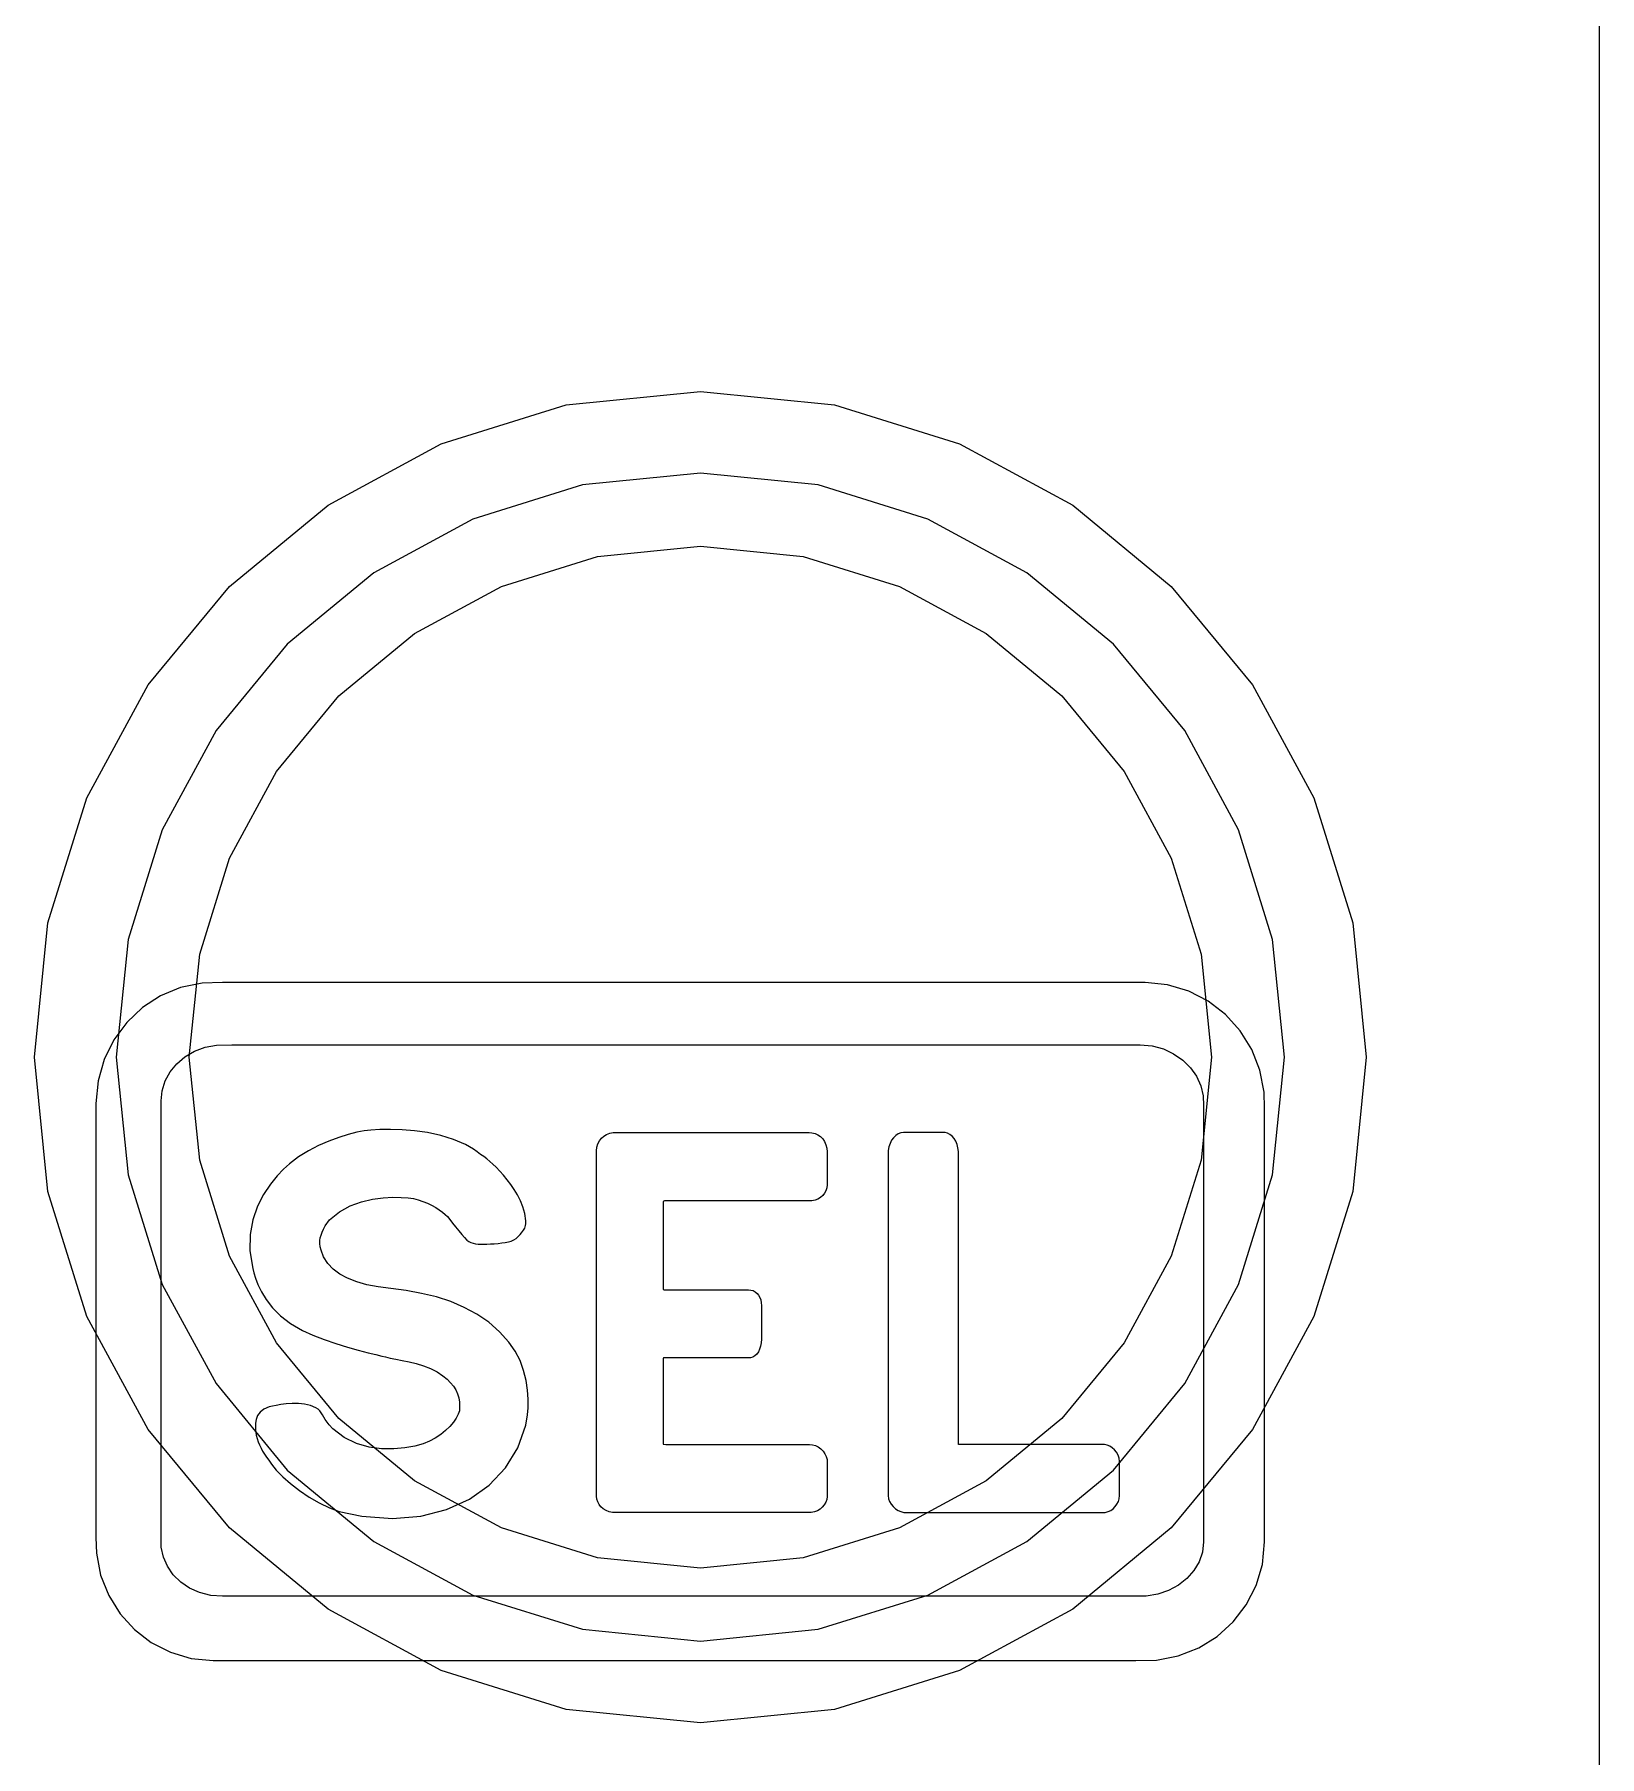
# Model space of a CAD drawing. Extents: x 1 to 47.7, y 0.2 to 35.
# Drawn here: x 18.527 to 19.867, y 11.526 to 13 of the extents above; entities that cross this region are included whole.
import ezdxf

# ---------------------------------------------------------------- set-up
doc = ezdxf.new("R2010")
doc.units = 0
doc.header["$MEASUREMENT"] = 0
doc.layers.add('4_1__4U__UP_TO_ONE_IO_BOAR', color=7, linetype='CONTINUOUS')
doc.layers.add('5_1___24__TARGET_LEDS___12', color=7, linetype='CONTINUOUS')

msp = doc.modelspace()

# ---------------------------------------------------------------- linework, layer by layer
at = {"layer": '4_1__4U__UP_TO_ONE_IO_BOAR'}
for points in [[(19.4779, 12.1884), (19.4474, 12.1884), (19.3662, 12.1884), (19.25, 12.1884), (19.1142, 12.1884), (18.9746, 12.1884), (18.8467, 12.1884), (18.7461, 12.1884), (18.6883, 12.1884), (18.6707, 12.1879), (18.6523, 12.1842), (18.6352, 12.1771), (18.6198, 12.167), (18.6063, 12.1543), (18.5953, 12.1393), (18.587, 12.1224), (18.5817, 12.1041), (18.5799, 12.0847), (18.5799, 12.0703), (18.5799, 12.0322), (18.5799, 11.9775), (18.5799, 11.9137), (18.5799, 11.848), (18.5799, 11.7878), (18.5799, 11.7405), (18.5799, 11.7133), (18.5804, 11.6998), (18.5839, 11.681), (18.5908, 11.6636), (18.6005, 11.648), (18.6128, 11.6345), (18.6272, 11.6233), (18.6436, 11.615), (18.6614, 11.6097), (18.6803, 11.6079), (18.7108, 11.6079), (18.792, 11.6079), (18.9082, 11.6079), (19.044, 11.6079), (19.1836, 11.6079), (19.3115, 11.6079), (19.4121, 11.6079), (19.4699, 11.6079), (19.4876, 11.6083), (19.5064, 11.6119), (19.5239, 11.6188), (19.5396, 11.6286), (19.5533, 11.641), (19.5646, 11.6556), (19.5731, 11.6721), (19.5784, 11.6902), (19.5803, 11.7096), (19.5803, 11.7239), (19.5803, 11.7621), (19.5803, 11.8168), (19.5803, 11.8806), (19.5803, 11.9463), (19.5803, 12.0064), (19.5803, 12.0538), (19.5803, 12.0809), (19.5798, 12.0945), (19.5762, 12.1134), (19.5692, 12.1311), (19.5593, 12.147), (19.5467, 12.1609), (19.532, 12.1724), (19.5153, 12.181), (19.4972, 12.1865)], [(19.5279, 11.7096), (19.527, 11.7008), (19.5241, 11.6925), (19.5197, 11.6849), (19.5137, 11.6781), (19.5065, 11.6724), (19.4981, 11.6679), (19.4888, 11.6647), (19.4788, 11.6631), (19.4658, 11.6629), (19.4088, 11.6629), (19.3097, 11.6629), (19.1838, 11.6629), (19.0463, 11.6629), (18.9127, 11.6629), (18.7982, 11.6629), (18.7183, 11.6629), (18.6882, 11.6629), (18.6781, 11.6637), (18.6686, 11.6661), (18.66, 11.67), (18.6525, 11.6751), (18.6461, 11.6814), (18.6411, 11.6886), (18.6376, 11.6965), (18.6358, 11.7051), (18.6356, 11.7134), (18.6356, 11.7407), (18.6356, 11.7883), (18.6356, 11.8489), (18.6356, 11.9149), (18.6356, 11.9791), (18.6356, 12.0341), (18.6356, 12.0725), (18.6356, 12.087), (18.6365, 12.0958), (18.6392, 12.1042), (18.6434, 12.1119), (18.6492, 12.1189), (18.6561, 12.1249), (18.6642, 12.1297), (18.6733, 12.133), (18.6831, 12.1348), (18.6961, 12.135), (18.753, 12.135), (18.8521, 12.135), (18.9781, 12.135), (19.1155, 12.135), (19.2492, 12.135), (19.3636, 12.135), (19.4435, 12.135), (19.4736, 12.135), (19.4839, 12.1341), (19.4936, 12.1315), (19.5024, 12.1274), (19.5102, 12.122), (19.5169, 12.1155), (19.5221, 12.1081), (19.5258, 12.1), (19.5277, 12.0914), (19.5279, 12.0832), (19.5279, 12.0559), (19.5279, 12.0082), (19.5279, 11.9477), (19.5279, 11.8817), (19.5279, 11.8174), (19.5279, 11.7624), (19.5279, 11.724)], [(18.7682, 11.8242), (18.7636, 11.8263), (18.7585, 11.8275), (18.7532, 11.828), (18.7479, 11.8281), (18.7428, 11.8277), (18.7382, 11.8271), (18.7342, 11.8264), (18.731, 11.8257), (18.7283, 11.825), (18.7236, 11.823), (18.7204, 11.8205), (18.7182, 11.8176), (18.717, 11.8144), (18.7164, 11.8112), (18.7164, 11.8081), (18.7166, 11.8053), (18.7168, 11.8031), (18.7171, 11.801), (18.7179, 11.798), (18.7188, 11.7952), (18.7199, 11.7925), (18.7212, 11.7898), (18.7226, 11.7872), (18.7242, 11.7846), (18.726, 11.7821), (18.7279, 11.7795), (18.7303, 11.7761), (18.7343, 11.771), (18.7398, 11.7653), (18.7465, 11.7594), (18.7542, 11.7535), (18.7624, 11.7479), (18.771, 11.7428), (18.7797, 11.7386), (18.788, 11.7355), (18.8076, 11.7315), (18.8338, 11.7296), (18.858, 11.7316), (18.8801, 11.7372), (18.8997, 11.7462), (18.9165, 11.7582), (18.9304, 11.7729), (18.9409, 11.79), (18.9479, 11.8093), (18.9494, 11.8184), (18.9498, 11.8244), (18.9498, 11.8316), (18.9493, 11.8394), (18.9481, 11.8478), (18.946, 11.8563), (18.943, 11.8648), (18.9388, 11.8729), (18.9333, 11.8804), (18.9252, 11.8894), (18.9161, 11.8975), (18.906, 11.9044), (18.8951, 11.9103), (18.8836, 11.9152), (18.8714, 11.9192), (18.8587, 11.9223), (18.8455, 11.9247), (18.8322, 11.9264), (18.8216, 11.9278), (18.8119, 11.9297), (18.8031, 11.9321), (18.7953, 11.9352), (18.7886, 11.9388), (18.7829, 11.9431), (18.7783, 11.9479), (18.7748, 11.9535), (18.7726, 11.9592), (18.7718, 11.9622), (18.7714, 11.9649), (18.7715, 11.9674), (18.7719, 11.9698), (18.7726, 11.9722), (18.7736, 11.9747), (18.7748, 11.9773), (18.7762, 11.9802), (18.7798, 11.9851), (18.7884, 11.992), (18.7976, 11.9972), (18.8071, 12.0007), (18.8166, 12.0029), (18.8257, 12.0041), (18.834, 12.0045), (18.8413, 12.0044), (18.8472, 12.0041), (18.8516, 12.0035), (18.8557, 12.0024), (18.8597, 12.001), (18.8636, 11.9994), (18.8672, 11.9977), (18.8707, 11.9959), (18.8738, 11.9939), (18.8765, 11.9919), (18.8788, 11.9899), (18.8807, 11.988), (18.8828, 11.9855), (18.8852, 11.9825), (18.8878, 11.9792), (18.8905, 11.9759), (18.893, 11.9728), (18.8954, 11.97), (18.8974, 11.9679), (18.899, 11.9666), (18.9009, 11.9658), (18.9029, 11.9652), (18.9049, 11.9648), (18.9071, 11.9645), (18.9093, 11.9643), (18.9118, 11.9643), (18.9145, 11.9644), (18.9175, 11.9646), (18.9208, 11.9648), (18.9242, 11.9651), (18.9273, 11.9654), (18.9302, 11.9658), (18.9329, 11.9664), (18.9354, 11.9671), (18.9376, 11.9681), (18.9396, 11.9693), (18.9413, 11.9709), (18.9429, 11.9728), (18.9441, 11.9742), (18.9451, 11.9753), (18.9458, 11.9763), (18.9465, 11.9772), (18.9469, 11.9782), (18.9473, 11.9792), (18.9476, 11.9804), (18.9479, 11.9817), (18.9479, 11.9844), (18.947, 11.9906), (18.9454, 11.9963), (18.9433, 12.0016), (18.9407, 12.0066), (18.9379, 12.0112), (18.9349, 12.0155), (18.9318, 12.0195), (18.9288, 12.0234), (18.9257, 12.027), (18.9226, 12.0302), (18.9197, 12.0329), (18.9171, 12.0353), (18.9145, 12.0374), (18.9119, 12.0394), (18.9092, 12.0413), (18.9063, 12.0434), (18.903, 12.0456), (18.8963, 12.0496), (18.8859, 12.0541), (18.875, 12.0575), (18.8638, 12.0599), (18.8526, 12.0615), (18.8419, 12.0624), (18.8319, 12.0627), (18.8229, 12.0625), (18.8153, 12.062), (18.8095, 12.0614), (18.8032, 12.0602), (18.7958, 12.0583), (18.7877, 12.0558), (18.7791, 12.0526), (18.7704, 12.0488), (18.7617, 12.0443), (18.7533, 12.0391), (18.7455, 12.0333), (18.7405, 12.0287), (18.7351, 12.023), (18.7292, 12.0158), (18.7234, 12.007), (18.7182, 11.9968), (18.7142, 11.9853), (18.7118, 11.9726), (18.7116, 11.9587), (18.7141, 11.9436), (18.7151, 11.9398), (18.7165, 11.9353), (18.7185, 11.9298), (18.7215, 11.9235), (18.7256, 11.9169), (18.7309, 11.91), (18.7378, 11.9031), (18.7464, 11.8965), (18.7566, 11.8905), (18.7655, 11.8865), (18.7752, 11.8827), (18.7852, 11.8793), (18.7951, 11.8762), (18.8044, 11.8736), (18.8128, 11.8714), (18.8196, 11.8698), (18.8247, 11.8686), (18.8278, 11.8679), (18.8318, 11.8669), (18.8366, 11.8659), (18.842, 11.8649), (18.8479, 11.8637), (18.854, 11.8622), (18.8602, 11.8603), (18.8663, 11.858), (18.872, 11.855), (18.8768, 11.8518), (18.8804, 11.8488), (18.8835, 11.8458), (18.886, 11.8428), (18.8879, 11.8397), (18.8894, 11.8364), (18.8904, 11.8329), (18.891, 11.8292), (18.8912, 11.8251), (18.891, 11.8218), (18.89, 11.8188), (18.8883, 11.8155), (18.8859, 11.812), (18.8829, 11.8083), (18.8792, 11.8048), (18.875, 11.8014), (18.8704, 11.7983), (18.8654, 11.7956), (18.8599, 11.7935), (18.8529, 11.7915), (18.8444, 11.7899), (18.8348, 11.7891), (18.8244, 11.7892), (18.8137, 11.7907), (18.8029, 11.7938), (18.7925, 11.799), (18.7828, 11.8064), (18.7795, 11.8098), (18.7777, 11.8121), (18.7762, 11.8143), (18.7749, 11.8163), (18.7737, 11.8182), (18.7726, 11.82), (18.7714, 11.8216), (18.77, 11.823)], [(19.0083, 12.0215), (19.0083, 12.0215), (19.0083, 12.0215), (19.0083, 12.0215), (19.0083, 12.0215), (19.0083, 12.0215), (19.0083, 12.0215), (19.0083, 12.0215), (19.0083, 12.0215), (19.0083, 12.0215), (19.0083, 12.0225), (19.0083, 12.0248), (19.0083, 12.0279), (19.0083, 12.0315), (19.0083, 12.0351), (19.0083, 12.0385), (19.0083, 12.0412), (19.0083, 12.0428), (19.0083, 12.0443), (19.0087, 12.0474), (19.0096, 12.0503), (19.0109, 12.0528), (19.0125, 12.0551), (19.0146, 12.0569), (19.017, 12.0584), (19.0197, 12.0594), (19.0226, 12.0599), (19.0259, 12.06), (19.0377, 12.06), (19.0577, 12.06), (19.0833, 12.06), (19.1113, 12.06), (19.1389, 12.06), (19.1632, 12.06), (19.1813, 12.06), (19.1903, 12.06), (19.1927, 12.0598), (19.1954, 12.0592), (19.1978, 12.058), (19.2, 12.0565), (19.202, 12.0545), (19.2036, 12.0522), (19.2048, 12.0495), (19.2056, 12.0466), (19.2059, 12.0435), (19.2059, 12.0424), (19.2059, 12.0398), (19.2059, 12.0361), (19.2059, 12.0317), (19.2059, 12.027), (19.2059, 12.0226), (19.2059, 12.0189), (19.2059, 12.0163), (19.2059, 12.0153), (19.2056, 12.0127), (19.2048, 12.0102), (19.2036, 12.008), (19.202, 12.006), (19.2, 12.0044), (19.1978, 12.003), (19.1954, 12.0021), (19.1927, 12.0015), (19.1904, 12.0014), (19.1837, 12.0014), (19.17, 12.0014), (19.1517, 12.0014), (19.1309, 12.0014), (19.1098, 12.0014), (19.0906, 12.0014), (19.0755, 12.0014), (19.0667, 12.0014), (19.0653, 12.0008), (19.0653, 11.9958), (19.0653, 11.987), (19.0653, 11.9755), (19.0653, 11.9627), (19.0653, 11.95), (19.0653, 11.9387), (19.0653, 11.9302), (19.0653, 11.9257), (19.0664, 11.9253), (19.0719, 11.9253), (19.081, 11.9253), (19.0924, 11.9253), (19.1048, 11.9253), (19.1169, 11.9253), (19.1274, 11.9253), (19.1351, 11.9253), (19.1386, 11.9253), (19.1405, 11.9251), (19.1425, 11.9246), (19.1443, 11.9236), (19.1458, 11.9223), (19.1471, 11.9207), (19.1482, 11.9188), (19.1489, 11.9166), (19.1494, 11.9143), (19.1496, 11.9118), (19.1496, 11.9108), (19.1496, 11.9081), (19.1496, 11.9043), (19.1496, 11.8998), (19.1496, 11.895), (19.1496, 11.8906), (19.1496, 11.8869), (19.1496, 11.8845), (19.1496, 11.8832), (19.1494, 11.88), (19.1488, 11.8771), (19.148, 11.8745), (19.1469, 11.8722), (19.1455, 11.8703), (19.1439, 11.8688), (19.1421, 11.8677), (19.1401, 11.8671), (19.1383, 11.867), (19.134, 11.867), (19.1257, 11.867), (19.1148, 11.867), (19.1026, 11.867), (19.0903, 11.867), (19.0792, 11.867), (19.0706, 11.867), (19.0658, 11.867), (19.0653, 11.8662), (19.0653, 11.861), (19.0653, 11.8521), (19.0653, 11.8407), (19.0653, 11.8283), (19.0653, 11.816), (19.0653, 11.8052), (19.0653, 11.7971), (19.0653, 11.7931), (19.0677, 11.7929), (19.0778, 11.7929), (19.0939, 11.7929), (19.1136, 11.7929), (19.1348, 11.7929), (19.1553, 11.7929), (19.1729, 11.7929), (19.1855, 11.7929), (19.1907, 11.7929), (19.1932, 11.7927), (19.1958, 11.792), (19.1982, 11.7908), (19.2004, 11.7892), (19.2023, 11.7873), (19.2038, 11.785), (19.205, 11.7826), (19.2057, 11.7799), (19.2059, 11.7774), (19.2059, 11.7762), (19.2059, 11.7734), (19.2059, 11.7694), (19.2059, 11.7648), (19.2059, 11.76), (19.2059, 11.7556), (19.2059, 11.752), (19.2059, 11.7497), (19.2059, 11.7484), (19.2055, 11.7459), (19.2046, 11.7435), (19.2033, 11.7413), (19.2016, 11.7393), (19.1997, 11.7376), (19.1974, 11.7362), (19.1949, 11.7353), (19.1922, 11.7347), (19.1895, 11.7347), (19.1786, 11.7347), (19.1592, 11.7347), (19.1341, 11.7347), (19.1061, 11.7347), (19.0783, 11.7347), (19.0536, 11.7347), (19.0348, 11.7347), (19.0249, 11.7347), (19.0221, 11.7348), (19.0191, 11.7353), (19.0165, 11.7363), (19.0142, 11.7377), (19.0122, 11.7395), (19.0106, 11.7415), (19.0094, 11.7437), (19.0086, 11.7461), (19.0083, 11.7487), (19.0083, 11.7557), (19.0083, 11.7791), (19.0083, 11.8148), (19.0083, 11.8581), (19.0083, 11.9042), (19.0083, 11.9484), (19.0083, 11.9858), (19.0083, 12.0118)], [(19.2579, 11.7491), (19.2582, 11.7465), (19.2591, 11.7441), (19.2605, 11.7418), (19.2622, 11.7397), (19.2643, 11.7379), (19.2666, 11.7364), (19.269, 11.7354), (19.2715, 11.7348), (19.2738, 11.7347), (19.2839, 11.7347), (19.3033, 11.7347), (19.3289, 11.7347), (19.3577, 11.7347), (19.3865, 11.7347), (19.4121, 11.7347), (19.4315, 11.7347), (19.4416, 11.7347), (19.4439, 11.7348), (19.4463, 11.7354), (19.4485, 11.7364), (19.4506, 11.7379), (19.4524, 11.7397), (19.4539, 11.7418), (19.4551, 11.7441), (19.4559, 11.7465), (19.4561, 11.7491), (19.4561, 11.7502), (19.4561, 11.7529), (19.4561, 11.7569), (19.4561, 11.7616), (19.4561, 11.7665), (19.4561, 11.771), (19.4561, 11.7747), (19.4561, 11.777), (19.4561, 11.7784), (19.4557, 11.7812), (19.4548, 11.7838), (19.4535, 11.7862), (19.4518, 11.7883), (19.4499, 11.7901), (19.4478, 11.7915), (19.4455, 11.7924), (19.4431, 11.7929), (19.4402, 11.7929), (19.4303, 11.7929), (19.4143, 11.7929), (19.3945, 11.7929), (19.3731, 11.7929), (19.3525, 11.7929), (19.335, 11.7929), (19.3228, 11.7929), (19.3182, 11.7929), (19.3182, 11.8021), (19.3182, 11.8267), (19.3182, 11.8619), (19.3182, 11.9034), (19.3182, 11.9463), (19.3182, 11.9862), (19.3182, 12.0184), (19.3182, 12.0383), (19.3182, 12.0436), (19.3178, 12.0468), (19.317, 12.0498), (19.3159, 12.0525), (19.3144, 12.0548), (19.3127, 12.0568), (19.3109, 12.0584), (19.3088, 12.0594), (19.3067, 12.0599), (19.3054, 12.06), (19.3026, 12.06), (19.2981, 12.06), (19.2925, 12.06), (19.2865, 12.06), (19.2807, 12.06), (19.2758, 12.06), (19.2724, 12.06), (19.2711, 12.06), (19.2689, 12.0597), (19.2667, 12.0588), (19.2647, 12.0574), (19.2627, 12.0555), (19.261, 12.0533), (19.2596, 12.0507), (19.2586, 12.0478), (19.258, 12.0447), (19.2579, 12.0414), (19.2579, 12.0256), (19.2579, 11.9952), (19.2579, 11.955), (19.2579, 11.91), (19.2579, 11.8649), (19.2579, 11.8247), (19.2579, 11.7943), (19.2579, 11.7786), (19.2579, 11.777), (19.2579, 11.7747), (19.2579, 11.771), (19.2579, 11.7665), (19.2579, 11.7616), (19.2579, 11.7569), (19.2579, 11.7529), (19.2579, 11.7502)]]:
    msp.add_lwpolyline(points, close=True, dxfattribs=at)
at = {"layer": '5_1___24__TARGET_LEDS___12'}
msp.add_lwpolyline([(19.867, 11.49), (19.867, 11.7369), (19.867, 11.9839), (19.867, 12.1068), (19.867, 12.2289), (19.867, 12.3501), (19.867, 12.4701), (19.867, 12.5886), (19.867, 12.7054), (19.867, 12.8203), (19.867, 12.9331), (19.867, 13.0434)], dxfattribs=at)
for points in [[(18.5273, 12.1245), (18.5388, 12.2394), (18.572, 12.3464), (18.6246, 12.4432), (18.6942, 12.5276), (18.7786, 12.5972), (18.8754, 12.6497), (18.9824, 12.6829), (19.0973, 12.6945), (19.2121, 12.6829), (19.3191, 12.6497), (19.416, 12.5972), (19.5003, 12.5276), (19.5699, 12.4432), (19.6225, 12.3464), (19.6557, 12.2394), (19.6673, 12.1245), (19.6557, 12.0096), (19.6225, 11.9026), (19.5699, 11.8058), (19.5003, 11.7215), (19.416, 11.6519), (19.3191, 11.5993), (19.2121, 11.5661), (19.0973, 11.5545), (18.9824, 11.5661), (18.8754, 11.5993), (18.7786, 11.6519), (18.6942, 11.7215), (18.6246, 11.8058), (18.572, 11.9026), (18.5388, 12.0096)], [(19.0973, 12.6245), (18.9965, 12.6144), (18.9026, 12.5852), (18.8177, 12.5391), (18.7437, 12.4781), (18.6827, 12.4041), (18.6366, 12.3191), (18.6074, 12.2253), (18.5973, 12.1245), (18.6074, 12.0237), (18.6366, 11.9299), (18.6827, 11.845), (18.7437, 11.771), (18.8177, 11.7099), (18.9026, 11.6638), (18.9965, 11.6347), (19.0973, 11.6245), (19.198, 11.6347), (19.2919, 11.6638), (19.3768, 11.7099), (19.4508, 11.771), (19.5119, 11.845), (19.558, 11.9299), (19.5871, 12.0237), (19.5973, 12.1245), (19.5871, 12.2253), (19.558, 12.3191), (19.5119, 12.4041), (19.4508, 12.4781), (19.3768, 12.5391), (19.2919, 12.5852), (19.198, 12.6144)], [(19.5348, 12.1245), (19.5259, 12.0363), (19.5004, 11.9542), (19.4601, 11.8799), (19.4066, 11.8151), (19.3419, 11.7617), (19.2676, 11.7214), (19.1854, 11.6959), (19.0973, 11.687), (19.0091, 11.6959), (18.927, 11.7214), (18.8526, 11.7617), (18.7879, 11.8151), (18.7345, 11.8799), (18.6941, 11.9542), (18.6687, 12.0363), (18.6598, 12.1245), (18.6687, 12.2127), (18.6941, 12.2948), (18.7345, 12.3691), (18.7879, 12.4339), (18.8526, 12.4873), (18.927, 12.5276), (19.0091, 12.5531), (19.0973, 12.562), (19.1854, 12.5531), (19.2676, 12.5276), (19.3419, 12.4873), (19.4066, 12.4339), (19.4601, 12.3691), (19.5004, 12.2948), (19.5259, 12.2127)]]:
    msp.add_lwpolyline(points, close=True, dxfattribs=at)

doc.saveas('drawing.dxf')
